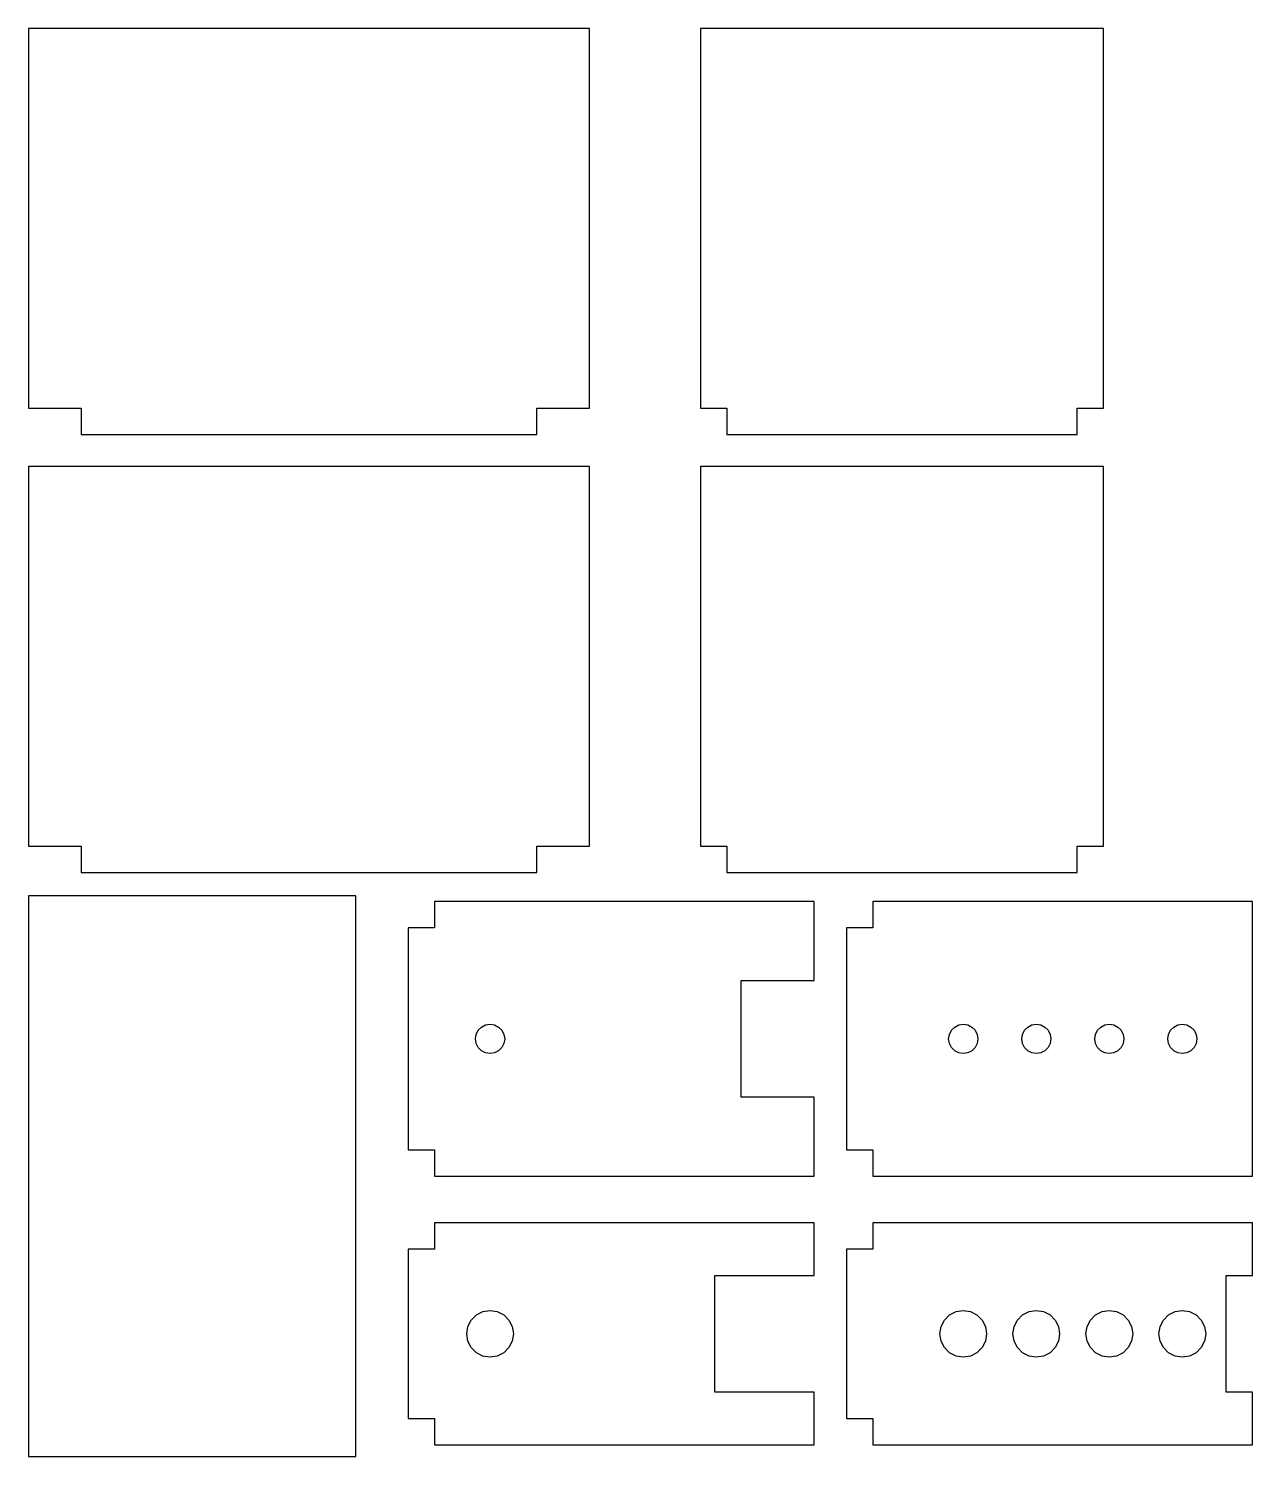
# Model space of a CAD drawing. Header units: metres. Extents: x 0 to 419, y 0 to 489.
import ezdxf

# ---------------------------------------------------------------- set-up
doc = ezdxf.new("R2010")
doc.units = ezdxf.units.M

msp = doc.modelspace()

# ---------------------------------------------------------------- linework, layer by layer
for p, q in [((192, 489), (0, 489)), ((0, 489), (0, 359)), ((192, 359), (192, 489)), ((368, 489), (230, 489)), ((230, 489), (230, 359)), ((368, 359), (368, 489)), ((0, 359), (18, 359)), ((18, 359), (18, 350)), ((174, 359), (192, 359)), ((174, 350), (174, 359)), ((230, 359), (239, 359)), ((239, 359), (239, 350)), ((359, 359), (368, 359)), ((359, 350), (359, 359)), ((18, 350), (174, 350)), ((239, 350), (359, 350)), ((192, 339), (0, 339)), ((0, 339), (0, 209)), ((192, 209), (192, 339)), ((368, 339), (230, 339)), ((230, 339), (230, 209)), ((368, 209), (368, 339)), ((0, 209), (18, 209)), ((18, 209), (18, 200)), ((174, 209), (192, 209)), ((174, 200), (174, 209)), ((230, 209), (239, 209)), ((239, 209), (239, 200)), ((359, 209), (368, 209)), ((359, 200), (359, 209)), ((18, 200), (174, 200)), ((239, 200), (359, 200)), ((112, 192), (0, 192)), ((0, 192), (0, 0)), ((112, 0), (112, 192)), ((269, 190), (139, 190)), ((139, 190), (139, 181)), ((269, 163), (269, 190)), ((419, 190), (289, 190)), ((289, 190), (289, 181)), ((419, 96), (419, 190)), ((139, 181), (130, 181)), ((130, 181), (130, 105)), ((289, 181), (280, 181)), ((280, 181), (280, 105)), ((244, 123), (244, 163)), ((244, 163), (269, 163)), ((153.955, 145.939), (155.061, 147.045)), ((155.061, 147.045), (156.455, 147.755)), ((156.455, 147.755), (158, 148)), ((158, 148), (159.545, 147.755)), ((159.545, 147.755), (160.939, 147.045)), ((160.939, 147.045), (162.045, 145.939)), ((315.955, 145.939), (317.061, 147.045)), ((317.061, 147.045), (318.455, 147.755)), ((318.455, 147.755), (320, 148)), ((320, 148), (321.545, 147.755)), ((321.545, 147.755), (322.939, 147.045)), ((322.939, 147.045), (324.045, 145.939)), ((340.955, 145.939), (342.061, 147.045)), ((342.061, 147.045), (343.455, 147.755)), ((343.455, 147.755), (345, 148)), ((345, 148), (346.545, 147.755)), ((346.545, 147.755), (347.939, 147.045)), ((347.939, 147.045), (349.045, 145.939)), ((365.955, 145.939), (367.061, 147.045)), ((367.061, 147.045), (368.455, 147.755)), ((368.455, 147.755), (370, 148)), ((370, 148), (371.545, 147.755)), ((371.545, 147.755), (372.939, 147.045)), ((372.939, 147.045), (374.045, 145.939)), ((390.955, 145.939), (392.061, 147.045)), ((392.061, 147.045), (393.455, 147.755)), ((393.455, 147.755), (395, 148)), ((395, 148), (396.545, 147.755)), ((396.545, 147.755), (397.939, 147.045)), ((397.939, 147.045), (399.045, 145.939)), ((153, 143), (153.245, 144.545)), ((153.245, 141.455), (153, 143)), ((153.245, 144.545), (153.955, 145.939)), ((162.045, 145.939), (162.755, 144.545)), ((162.755, 144.545), (163, 143)), ((163, 143), (162.755, 141.455)), ((315, 143), (315.245, 144.545)), ((315.245, 141.455), (315, 143)), ((315.245, 144.545), (315.955, 145.939)), ((324.045, 145.939), (324.755, 144.545)), ((324.755, 144.545), (325, 143)), ((325, 143), (324.755, 141.455)), ((340, 143), (340.245, 144.545)), ((340.245, 141.455), (340, 143)), ((340.245, 144.545), (340.955, 145.939)), ((349.045, 145.939), (349.755, 144.545)), ((349.755, 144.545), (350, 143)), ((350, 143), (349.755, 141.455)), ((365, 143), (365.245, 144.545)), ((365.245, 141.455), (365, 143)), ((365.245, 144.545), (365.955, 145.939)), ((374.045, 145.939), (374.755, 144.545)), ((374.755, 144.545), (375, 143)), ((375, 143), (374.755, 141.455)), ((390, 143), (390.245, 144.545)), ((390.245, 141.455), (390, 143)), ((390.245, 144.545), (390.955, 145.939)), ((399.045, 145.939), (399.755, 144.545)), ((399.755, 144.545), (400, 143)), ((400, 143), (399.755, 141.455)), ((153.955, 140.061), (153.245, 141.455)), ((155.061, 138.955), (153.955, 140.061)), ((156.455, 138.245), (155.061, 138.955)), ((158, 138), (156.455, 138.245)), ((159.545, 138.245), (158, 138)), ((160.939, 138.955), (159.545, 138.245)), ((162.045, 140.061), (160.939, 138.955)), ((162.755, 141.455), (162.045, 140.061)), ((315.955, 140.061), (315.245, 141.455)), ((317.061, 138.955), (315.955, 140.061)), ((318.455, 138.245), (317.061, 138.955)), ((320, 138), (318.455, 138.245)), ((321.545, 138.245), (320, 138)), ((322.939, 138.955), (321.545, 138.245)), ((324.045, 140.061), (322.939, 138.955)), ((324.755, 141.455), (324.045, 140.061)), ((340.955, 140.061), (340.245, 141.455)), ((342.061, 138.955), (340.955, 140.061)), ((343.455, 138.245), (342.061, 138.955)), ((345, 138), (343.455, 138.245)), ((346.545, 138.245), (345, 138)), ((347.939, 138.955), (346.545, 138.245)), ((349.045, 140.061), (347.939, 138.955)), ((349.755, 141.455), (349.045, 140.061)), ((365.955, 140.061), (365.245, 141.455)), ((367.061, 138.955), (365.955, 140.061)), ((368.455, 138.245), (367.061, 138.955)), ((370, 138), (368.455, 138.245)), ((371.545, 138.245), (370, 138)), ((372.939, 138.955), (371.545, 138.245)), ((374.045, 140.061), (372.939, 138.955)), ((374.755, 141.455), (374.045, 140.061)), ((390.955, 140.061), (390.245, 141.455)), ((392.061, 138.955), (390.955, 140.061)), ((393.455, 138.245), (392.061, 138.955)), ((395, 138), (393.455, 138.245)), ((396.545, 138.245), (395, 138)), ((397.939, 138.955), (396.545, 138.245)), ((399.045, 140.061), (397.939, 138.955)), ((399.755, 141.455), (399.045, 140.061)), ((269, 123), (244, 123)), ((269, 96), (269, 123)), ((130, 105), (139, 105)), ((139, 105), (139, 96)), ((280, 105), (289, 105)), ((289, 105), (289, 96)), ((139, 96), (269, 96)), ((289, 96), (419, 96)), ((269, 80), (139, 80)), ((139, 80), (139, 71)), ((269, 62), (269, 80)), ((419, 80), (289, 80)), ((289, 80), (289, 71)), ((419, 62), (419, 80)), ((139, 71), (130, 71)), ((130, 71), (130, 13)), ((289, 71), (280, 71)), ((280, 71), (280, 13)), ((235, 22), (235, 62)), ((235, 62), (269, 62)), ((410, 22), (410, 62)), ((410, 62), (419, 62)), ((153.298, 48.4721), (155.528, 49.6084)), ((155.528, 49.6084), (158, 50)), ((158, 50), (160.472, 49.6084)), ((160.472, 49.6084), (162.702, 48.4721)), ((315.298, 48.4721), (317.528, 49.6084)), ((317.528, 49.6084), (320, 50)), ((320, 50), (322.472, 49.6084)), ((322.472, 49.6084), (324.702, 48.4721)), ((340.298, 48.4721), (342.528, 49.6084)), ((342.528, 49.6084), (345, 50)), ((345, 50), (347.472, 49.6084)), ((347.472, 49.6084), (349.702, 48.4721)), ((365.298, 48.4721), (367.528, 49.6084)), ((367.528, 49.6084), (370, 50)), ((370, 50), (372.472, 49.6084)), ((372.472, 49.6084), (374.702, 48.4721)), ((390.298, 48.4721), (392.528, 49.6084)), ((392.528, 49.6084), (395, 50)), ((395, 50), (397.472, 49.6084)), ((397.472, 49.6084), (399.702, 48.4721)), ((150, 42), (150.392, 44.4721)), ((150.392, 44.4721), (151.528, 46.7023)), ((151.528, 46.7023), (153.298, 48.4721)), ((162.702, 48.4721), (164.472, 46.7023)), ((164.472, 46.7023), (165.608, 44.4721)), ((165.608, 44.4721), (166, 42)), ((312, 42), (312.392, 44.4721)), ((312.392, 44.4721), (313.528, 46.7023)), ((313.528, 46.7023), (315.298, 48.4721)), ((324.702, 48.4721), (326.472, 46.7023)), ((326.472, 46.7023), (327.608, 44.4721)), ((327.608, 44.4721), (328, 42)), ((337, 42), (337.392, 44.4721)), ((337.392, 44.4721), (338.528, 46.7023)), ((338.528, 46.7023), (340.298, 48.4721)), ((349.702, 48.4721), (351.472, 46.7023)), ((351.472, 46.7023), (352.608, 44.4721)), ((352.608, 44.4721), (353, 42)), ((362, 42), (362.392, 44.4721)), ((362.392, 44.4721), (363.528, 46.7023)), ((363.528, 46.7023), (365.298, 48.4721)), ((374.702, 48.4721), (376.472, 46.7023)), ((376.472, 46.7023), (377.608, 44.4721)), ((377.608, 44.4721), (378, 42)), ((387, 42), (387.392, 44.4721)), ((387.392, 44.4721), (388.528, 46.7023)), ((388.528, 46.7023), (390.298, 48.4721)), ((399.702, 48.4721), (401.472, 46.7023)), ((401.472, 46.7023), (402.608, 44.4721)), ((402.608, 44.4721), (403, 42)), ((150.392, 39.5279), (150, 42)), ((151.528, 37.2977), (150.392, 39.5279)), ((165.608, 39.5279), (164.472, 37.2977)), ((166, 42), (165.608, 39.5279)), ((312.392, 39.5279), (312, 42)), ((313.528, 37.2977), (312.392, 39.5279)), ((327.608, 39.5279), (326.472, 37.2977)), ((328, 42), (327.608, 39.5279)), ((337.392, 39.5279), (337, 42)), ((338.528, 37.2977), (337.392, 39.5279)), ((352.608, 39.5279), (351.472, 37.2977)), ((353, 42), (352.608, 39.5279)), ((362.392, 39.5279), (362, 42)), ((363.528, 37.2977), (362.392, 39.5279)), ((377.608, 39.5279), (376.472, 37.2977)), ((378, 42), (377.608, 39.5279)), ((387.392, 39.5279), (387, 42)), ((388.528, 37.2977), (387.392, 39.5279)), ((402.608, 39.5279), (401.472, 37.2977)), ((403, 42), (402.608, 39.5279)), ((153.298, 35.5279), (151.528, 37.2977)), ((155.528, 34.3915), (153.298, 35.5279)), ((158, 34), (155.528, 34.3915)), ((160.472, 34.3915), (158, 34)), ((162.702, 35.5279), (160.472, 34.3915)), ((164.472, 37.2977), (162.702, 35.5279)), ((315.298, 35.5279), (313.528, 37.2977)), ((317.528, 34.3915), (315.298, 35.5279)), ((320, 34), (317.528, 34.3915)), ((322.472, 34.3915), (320, 34)), ((324.702, 35.5279), (322.472, 34.3915)), ((326.472, 37.2977), (324.702, 35.5279)), ((340.298, 35.5279), (338.528, 37.2977)), ((342.528, 34.3915), (340.298, 35.5279)), ((345, 34), (342.528, 34.3915)), ((347.472, 34.3915), (345, 34)), ((349.702, 35.5279), (347.472, 34.3915)), ((351.472, 37.2977), (349.702, 35.5279)), ((365.298, 35.5279), (363.528, 37.2977)), ((367.528, 34.3915), (365.298, 35.5279)), ((370, 34), (367.528, 34.3915)), ((372.472, 34.3915), (370, 34)), ((374.702, 35.5279), (372.472, 34.3915)), ((376.472, 37.2977), (374.702, 35.5279)), ((390.298, 35.5279), (388.528, 37.2977)), ((392.528, 34.3915), (390.298, 35.5279)), ((395, 34), (392.528, 34.3915)), ((397.472, 34.3915), (395, 34)), ((399.702, 35.5279), (397.472, 34.3915)), ((401.472, 37.2977), (399.702, 35.5279)), ((269, 22), (235, 22)), ((269, 4), (269, 22)), ((419, 22), (410, 22)), ((419, 4), (419, 22)), ((130, 13), (139, 13)), ((139, 13), (139, 4)), ((280, 13), (289, 13)), ((289, 13), (289, 4)), ((0, 0), (112, 0)), ((139, 4), (269, 4)), ((289, 4), (419, 4))]:
    msp.add_line(p, q)

doc.saveas('drawing.dxf')
